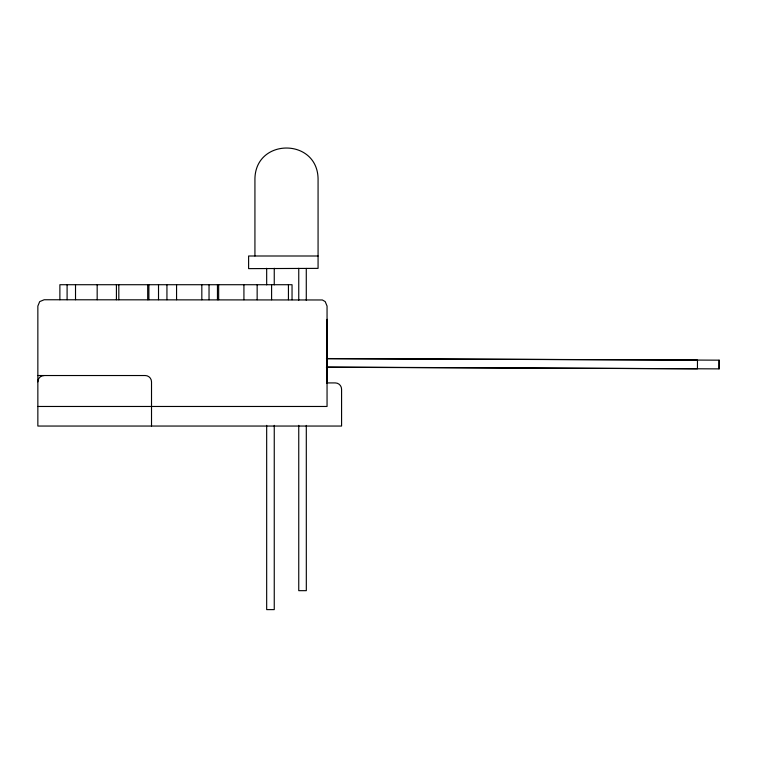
<?xml version="1.0" encoding="UTF-8"?>
<svg xmlns="http://www.w3.org/2000/svg" width="757" height="757" viewBox="0 0 757 757"><rect width="100%" height="100%" fill="white"/><g stroke="black" fill="none" stroke-linecap="round" stroke-linejoin="round"><path stroke-width="1.14" d="M326.844 383.515L326.901 366.284M326.797 382.995L327.232 319.331L326.929 359.518M719.084 368.877L719.122 360.162L326.437 358.544M719.15 360.162L719.112 368.877L326.399 367.259M318.072 255.998L248.608 255.998L248.608 268.631L318.072 268.375L318.072 178.964C317.58 137.727 255.412 137.727 254.929 178.964L254.929 255.998M37.85 375.529L145.193 375.529A6.311 6.311 0 0 1 151.514 381.85L151.514 426.049M327.052 382.919L335.266 382.919A6.311 6.311 0 0 1 341.577 389.23L341.577 426.049L37.85 426.049L37.85 306.074L39.695 301.608L44.161 299.753L322.368 299.971L325.207 301.608L327.052 306.074L327.052 406.471L37.85 406.471M326.901 358.723L697.481 360.067L697.443 368.782L326.873 367.079M306.282 268.423L306.282 300.292M306.301 425.415L306.32 590.668L298.75 590.668L298.75 425.349M298.75 268.29L298.75 300.179M292.041 299.753L292.041 284.717L59.879 284.717L59.879 299.753M288.436 284.717L288.436 299.753M274.252 268.29L274.252 284.831M274.252 425.368L274.252 609.612L266.672 609.612L266.672 425.368M271.593 284.717L271.593 299.753M266.672 268.29L266.672 284.831M257.153 284.717L257.153 299.753M243.924 284.717L243.924 299.753M218.659 284.717L218.659 299.753M217.458 284.717L217.458 299.753M209.036 284.717L209.036 299.753M201.826 284.717L201.826 299.753M176.561 284.717L176.561 299.753M166.937 284.717L166.937 299.753M158.516 284.717L158.516 299.753M148.892 284.717L148.892 299.753M147.691 284.717L147.691 299.753M118.821 284.717L118.821 299.753M116.417 284.717L116.417 299.753M97.17 284.717L97.17 299.753M75.52 284.717L75.52 299.753M67.099 284.717L67.099 299.753M37.85 381.85A6.311 6.311 0 0 1 44.161 375.529"/></g></svg>
